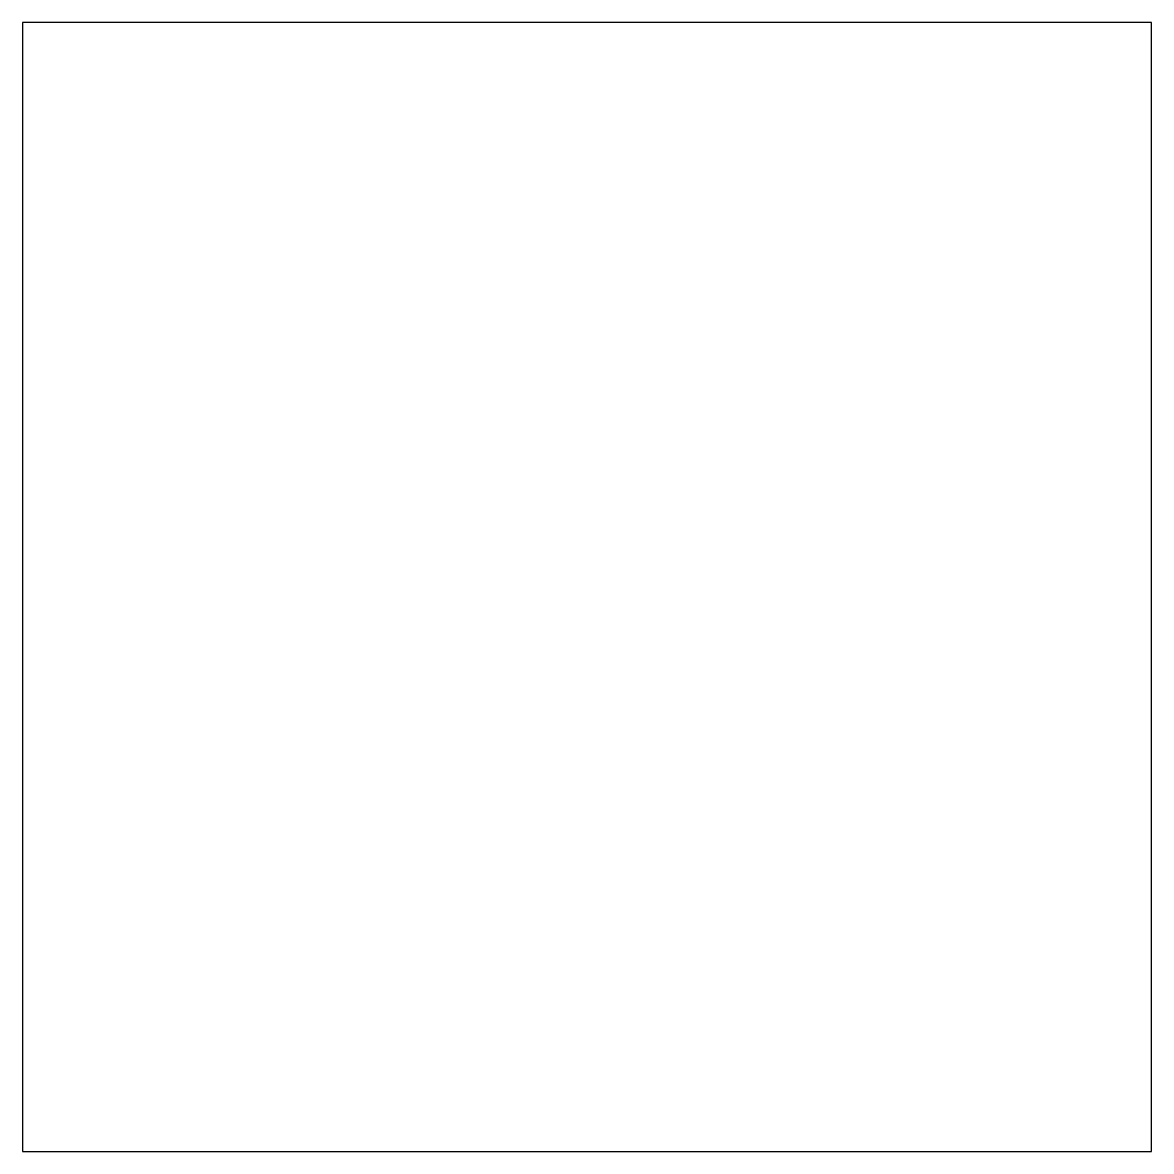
# Model space of a CAD drawing. Header units: millimetres. Extents: x 0 to 200, y 0 to 200.
import ezdxf

# ---------------------------------------------------------------- set-up
doc = ezdxf.new("R2010")
doc.units = ezdxf.units.MM

msp = doc.modelspace()

# ---------------------------------------------------------------- linework, layer by layer
at = {"layer": 'Ø 50'}
for p, q in [((200, 200), (0, 200)), ((0, 200), (0, 0)), ((200, 0), (200, 200)), ((0, 0), (200, 0))]:
    msp.add_line(p, q, dxfattribs=at)

doc.saveas('drawing.dxf')
